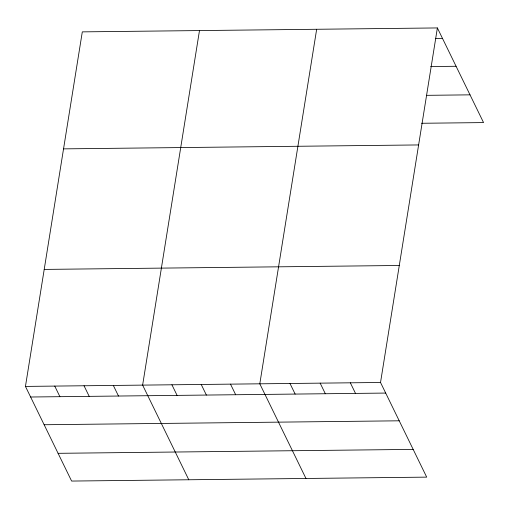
<?xml version="1.0" encoding="UTF-8"?>
<svg xmlns="http://www.w3.org/2000/svg" width="509" height="509" viewBox="0 0 509 509"><rect width="100%" height="100%" fill="white"/><g stroke="black" fill="none" stroke-linecap="round" stroke-linejoin="round"><path stroke-width="0.76" d="M437.384 27.938L380.528 382.475L426.695 477.13L71.616 481.062L25.45 386.414L82.305 31.87L437.384 27.938L483.55 122.586L421.598 123.273M199.483 30.572L142.628 385.116L188.788 479.764M316.662 29.274L259.8 383.818L305.966 478.466M435.405 38.608L442.55 38.531M430.665 66.552L456.083 66.272M426.338 95.336L470.023 94.846M63.542 148.87L418.621 144.938M44.213 269.414L399.291 265.482M25.45 386.414L380.528 382.475M30.616 397.007L385.695 393.069M44.143 424.741L399.221 420.809M58.083 453.322L413.162 449.39M350.345 382.813L355.511 393.406M320.167 383.15L325.334 393.737M289.984 383.481L295.15 394.074M230.507 384.142L235.673 394.736M201.214 384.467L206.38 395.06M171.921 384.791L177.087 395.385M113.329 385.44L118.495 396.034M84.036 385.765L89.202 396.358M54.743 386.089L59.909 396.683"/></g></svg>
